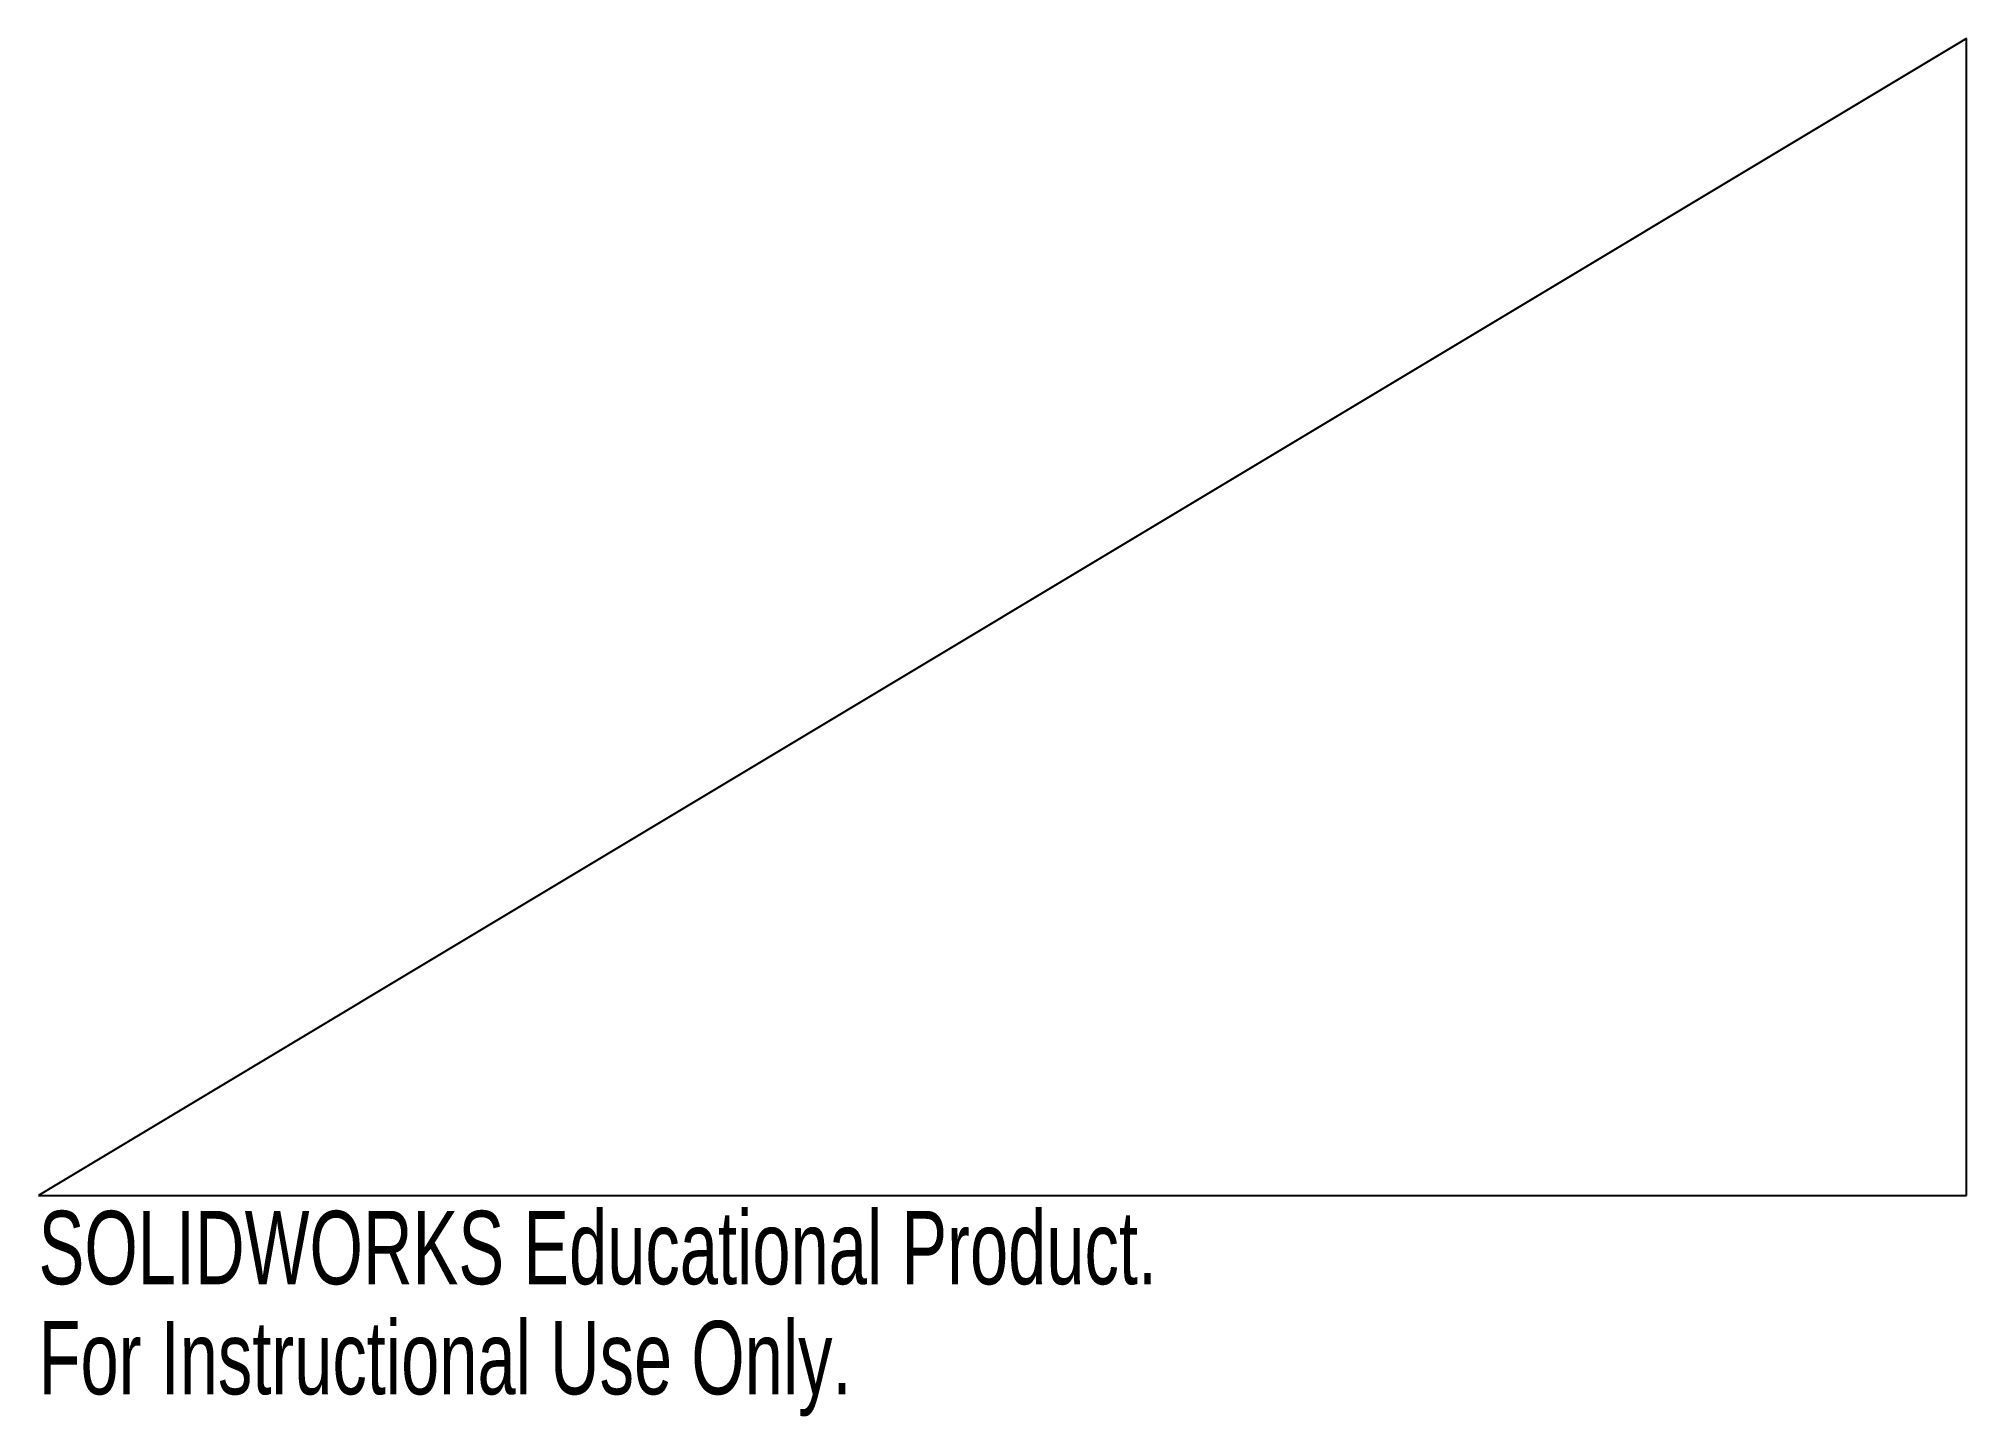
# Model space of a CAD drawing. Header units: millimetres. Extents: x -127 to 0, y -15 to 76.
import ezdxf

# ---------------------------------------------------------------- set-up
doc = ezdxf.new("R2010")
doc.units = ezdxf.units.MM
doc.styles.add('SLDTEXTSTYLE0', font='TXT', dxfattribs={"width": 0.7})

msp = doc.modelspace()

# ---------------------------------------------------------------- linework, layer by layer
at = {"color": 7, "linetype": 'Continuous', "lineweight": 25}
for p, q in [((0, 76.2), (-127, 0)), ((0, 0), (0, 76.2)), ((-127, 0), (0, 0))]:
    msp.add_line(p, q, dxfattribs=at)

# ---------------------------------------------------------------- texts
at = {"color": 7, "linetype": 'Continuous', "char_height": 4.8336, "attachment_point": 1, "style": 'SLDTEXTSTYLE0'}
for s, insert in [('SOLIDWORKS Educational Product.', (-127, -1.02)), ('For Instructional Use Only.', (-127, -8.27))]:
    msp.add_mtext(s, dxfattribs=dict(at, insert=insert))

doc.saveas('drawing.dxf')
